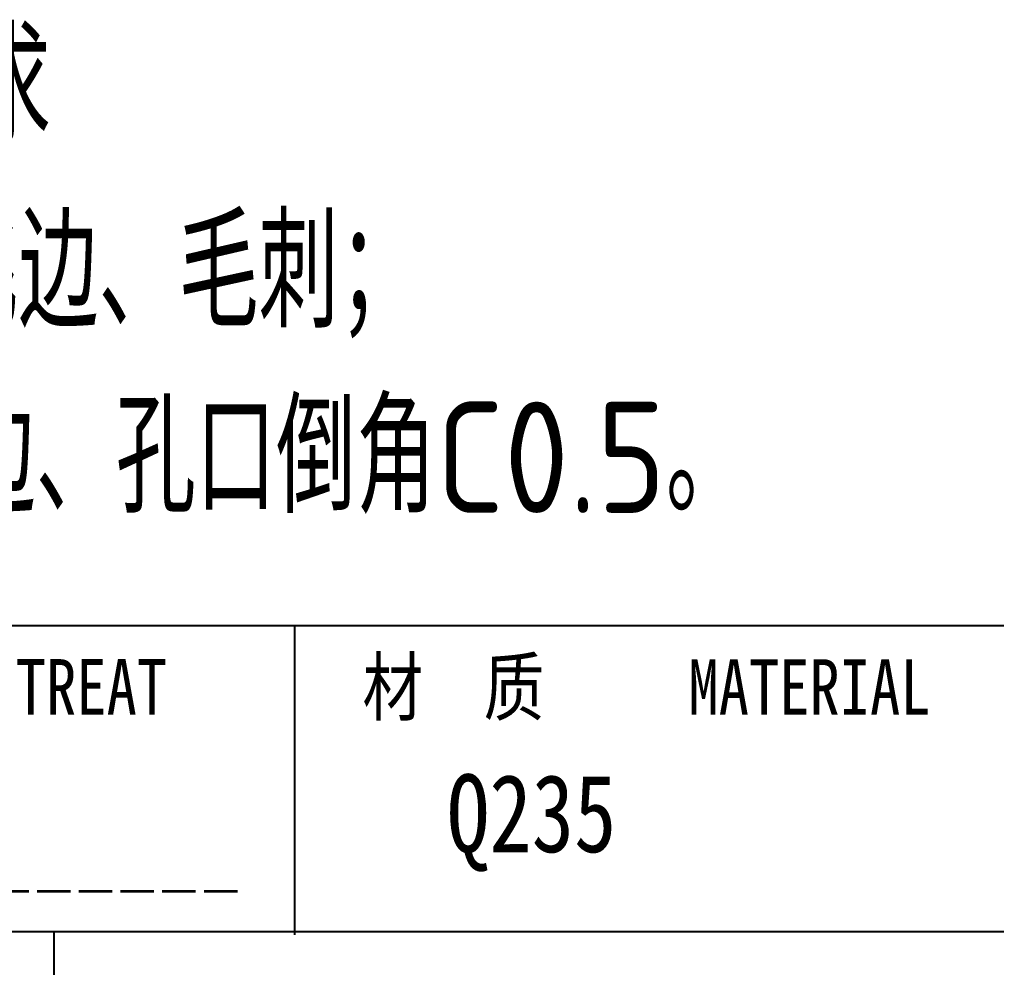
# Model space of a CAD drawing. Header units: millimetres. Extents: x -50143 to 104182, y -50696 to 54072.
# Drawn here: x -49745.69 to -49701.77, y 40783.74 to 40826.38 of the extents above; entities that cross this region are included whole.
import ezdxf
from ezdxf.enums import TextEntityAlignment as Align

# ---------------------------------------------------------------- set-up
doc = ezdxf.new("R2010")
doc.units = ezdxf.units.MM
doc.header["$LTSCALE"] = 0.5
doc.linetypes.add('AM_ISO02W050x2', pattern=[3.75, 3, -0.75])
doc.layers.add('图\\M+19E79\\M+195B6\\M+18E9A', color=7, linetype='Continuous')
doc.layers.add('材质', color=7, linetype='Continuous')
for name, color, linetype, lineweight in [('图框', 7, 'Continuous', 18), ('标注线', 3, 'Continuous', 18), ('粗虚线', 6, 'AM_ISO02W050x2', 35)]:
    doc.layers.add(name, color=color, linetype=linetype, lineweight=lineweight)
doc.styles.add('国标', font='simfang.ttf', dxfattribs={"width": 0.8})
doc.styles.add('机械长仿宋', font='gbenor.shx', dxfattribs={"height": 1, "bigfont": 'gbcbig.shx'})

# ---------------------------------------------------------------- blocks, each defined once
blk = doc.blocks.new('GZDEH零件A4图框V01版')
at = {"layer": '图\\M+19E79\\M+195B6\\M+18E9A', "color": 9}
for p, q in [((205, 58), (25, 58)), ((57.5, 58), (57.5, 44.108)), ((25, 44.25), (205, 44.25)), ((46.68, 44.25), (46.68, 30.5))]:
    blk.add_line(p, q, dxfattribs=at)
at = {"layer": '图\\M+19E79\\M+195B6\\M+18E9A', "color": 9, "style": '国标', "width": 0.8}
blk.add_text('材  质', height=2.5, dxfattribs=at).set_placement((60.547, 54.001))
for s, p in [('HEAT TREAT', (44.964, 54.005)), ('MATERIAL', (80.646, 54.001))]:
    blk.add_text(s, height=2.5, dxfattribs=at).set_placement(p, align=Align.CENTER)
blk = doc.blocks.new('DEH A4')
at = {"layer": '图框'}
blk.add_blockref('GZDEH零件A4图框V01版', (0, 0), dxfattribs=at)

msp = doc.modelspace()

# ---------------------------------------------------------------- linework, layer by layer
at = {"layer": '粗虚线'}
msp.add_line((-49763.645, 40787.176), (-49735.784, 40787.176), dxfattribs=at)

# ---------------------------------------------------------------- block references
at = {"layer": '图框'}
msp.add_blockref('DEH A4', (-49790.82, 40741.105), dxfattribs=at)

# ---------------------------------------------------------------- texts
at = {"layer": '材质', "color": 3, "style": '国标', "width": 0.8}
msp.add_text('Q235', height=3.5, dxfattribs=at).set_placement((-49722.662, 40788.925), align=Align.CENTER)
at = {"layer": '标注线', "color": 2, "insert": (-49758.672, 40804.138), "char_height": 5, "width": 114.82461, "attachment_point": 7, "style": '机械长仿宋'}
msp.add_mtext('\\A2;技术要求\\P1、去飞边、毛刺；\\P2、棱边、孔口倒角C0.5。', dxfattribs=at)

doc.saveas('drawing.dxf')
